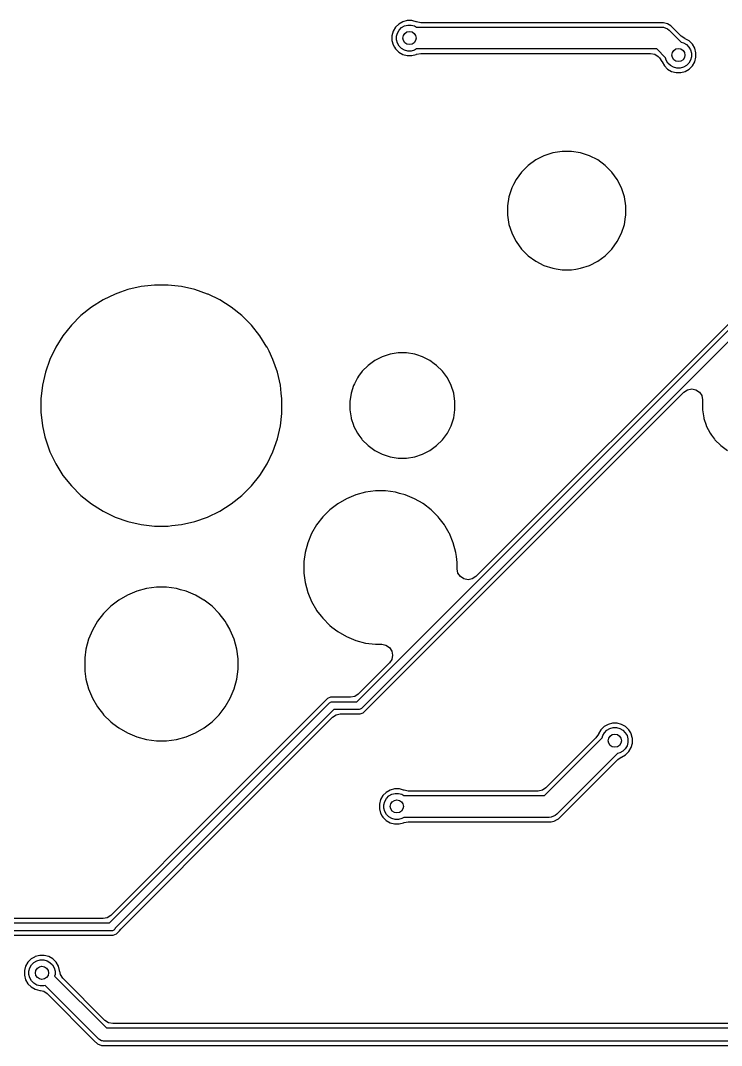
# Model space of a CAD drawing. Header units: inches. Extents: x 2.6 to 14.2, y -7.9 to -3.5.
# Drawn here: x 5.896 to 6.526, y -6.328 to -5.407 of the extents above; entities that cross this region are included whole.
import ezdxf

# ---------------------------------------------------------------- set-up
doc = ezdxf.new("R2010")
doc.units = ezdxf.units.IN
doc.header["$MEASUREMENT"] = 0
doc.layers.add('B.Cu', color=153, linetype='CONTINUOUS', true_color=0x4d7fc4)

msp = doc.modelspace()

# ---------------------------------------------------------------- linework, layer by layer
at = {"layer": 'B.Cu', "linetype": 'CONTINUOUS'}
for p, q in [((6.24307, -5.40654), (6.23906, -5.40762)), ((6.24722, -5.40654), (6.24307, -5.40654)), ((6.24817, -5.4068), (6.24722, -5.40654)), ((6.23253, -5.41263), (6.23045, -5.41623)), ((6.23546, -5.40969), (6.23253, -5.41263)), ((6.23423, -5.41779), (6.23578, -5.41512)), ((6.23906, -5.40762), (6.23546, -5.40969)), ((6.23578, -5.41512), (6.23796, -5.41294)), ((6.23796, -5.41294), (6.24063, -5.4114)), ((6.24063, -5.4114), (6.2436, -5.4106)), ((6.2436, -5.4106), (6.24669, -5.4106)), ((6.24669, -5.4106), (6.24967, -5.4114)), ((6.25123, -5.40762), (6.24817, -5.4068)), ((6.24967, -5.4114), (6.25152, -5.41247)), ((6.25159, -5.40777), (6.25123, -5.40762)), ((6.25152, -5.41247), (6.47152, -5.41247)), ((6.25534, -5.40851), (6.25159, -5.40777)), ((6.47334, -5.40851), (6.25534, -5.40851)), ((6.47152, -5.41247), (6.47344, -5.41266)), ((6.47685, -5.40945), (6.47334, -5.40851)), ((6.47344, -5.41266), (6.47699, -5.41413)), ((6.48, -5.41127), (6.47685, -5.40945)), ((6.47699, -5.41413), (6.47699, -5.41413)), ((6.47699, -5.41413), (6.47848, -5.41535)), ((6.47848, -5.41535), (6.48923, -5.4261)), ((6.48933, -5.4206), (6.48, -5.41127)), ((6.48, -5.41127), (6.48, -5.41127)), ((6.23045, -5.41623), (6.22938, -5.42024)), ((6.22938, -5.42024), (6.22938, -5.42439)), ((6.22938, -5.42439), (6.23045, -5.4284)), ((6.23344, -5.42077), (6.23423, -5.41779)), ((6.23344, -5.42385), (6.23344, -5.42077)), ((6.23423, -5.42683), (6.23344, -5.42385)), ((6.49251, -5.42273), (6.48933, -5.4206)), ((6.49287, -5.42287), (6.49251, -5.42273)), ((6.49646, -5.42495), (6.49287, -5.42287)), ((6.49287, -5.42287), (6.49287, -5.42287)), ((6.4994, -5.42789), (6.49646, -5.42495)), ((6.23045, -5.4284), (6.23171, -5.43057)), ((6.23171, -5.43057), (6.23253, -5.43199)), ((6.23253, -5.43199), (6.23546, -5.43493)), ((6.23578, -5.4295), (6.23423, -5.42683)), ((6.23796, -5.43168), (6.23578, -5.4295)), ((6.24063, -5.43322), (6.23796, -5.43168)), ((6.2436, -5.43402), (6.24063, -5.43322)), ((6.24669, -5.43402), (6.2436, -5.43402)), ((6.24967, -5.43322), (6.24669, -5.43402)), ((6.25152, -5.43215), (6.24967, -5.43322)), ((6.46745, -5.43215), (6.25152, -5.43215)), ((6.47531, -5.44002), (6.46745, -5.43215)), ((6.48923, -5.4261), (6.4913, -5.42666)), ((6.4913, -5.42666), (6.49397, -5.4282)), ((6.49397, -5.4282), (6.49615, -5.43038)), ((6.49615, -5.43038), (6.49769, -5.43305)), ((6.49769, -5.43305), (6.49849, -5.43603)), ((6.50147, -5.43148), (6.4994, -5.42789)), ((6.50255, -5.43549), (6.50147, -5.43148)), ((6.23546, -5.43493), (6.23906, -5.437)), ((6.23906, -5.437), (6.24307, -5.43808)), ((6.24307, -5.43808), (6.24722, -5.43808)), ((6.24722, -5.43808), (6.25123, -5.437)), ((6.24722, -5.43808), (6.24722, -5.43808)), ((6.25123, -5.437), (6.25159, -5.43686)), ((6.25123, -5.437), (6.25123, -5.437)), ((6.25123, -5.437), (6.25123, -5.437)), ((6.25159, -5.43686), (6.25534, -5.43611)), ((6.25534, -5.43611), (6.46175, -5.43611)), ((6.46175, -5.43611), (6.4655, -5.43686)), ((6.4655, -5.43686), (6.46868, -5.43898)), ((6.46868, -5.43898), (6.46981, -5.44012)), ((6.46981, -5.44012), (6.47194, -5.4433)), ((6.47194, -5.4433), (6.47209, -5.44365)), ((6.47587, -5.44209), (6.47531, -5.44002)), ((6.47741, -5.44476), (6.47587, -5.44209)), ((6.49769, -5.44209), (6.49615, -5.44476)), ((6.49849, -5.43911), (6.49769, -5.44209)), ((6.49849, -5.43603), (6.49849, -5.43911)), ((6.50147, -5.44365), (6.50255, -5.43964)), ((6.50255, -5.43964), (6.50255, -5.43549)), ((6.47209, -5.44365), (6.47209, -5.44365)), ((6.47209, -5.44365), (6.47416, -5.44725)), ((6.47416, -5.44725), (6.4771, -5.45018)), ((6.4771, -5.45018), (6.48069, -5.45226)), ((6.47959, -5.44694), (6.47741, -5.44476)), ((6.48226, -5.44848), (6.47959, -5.44694)), ((6.48069, -5.45226), (6.4847, -5.45334)), ((6.48524, -5.44928), (6.48226, -5.44848)), ((6.48832, -5.44928), (6.48524, -5.44928)), ((6.4913, -5.44848), (6.48832, -5.44928)), ((6.48886, -5.45334), (6.49287, -5.45226)), ((6.49397, -5.44694), (6.4913, -5.44848)), ((6.49287, -5.45226), (6.49646, -5.45018)), ((6.49615, -5.44476), (6.49397, -5.44694)), ((6.49646, -5.45018), (6.4994, -5.44725)), ((6.4994, -5.44725), (6.50147, -5.44365)), ((6.4847, -5.45334), (6.48886, -5.45334)), ((6.37397, -5.5255), (6.36601, -5.52809)), ((6.38223, -5.52419), (6.37397, -5.5255)), ((6.3906, -5.52419), (6.38223, -5.52419)), ((6.38223, -5.52419), (6.38223, -5.52419)), ((6.39887, -5.5255), (6.3906, -5.52419)), ((6.3906, -5.52419), (6.3906, -5.52419)), ((6.40683, -5.52809), (6.39887, -5.5255)), ((6.35855, -5.53189), (6.35178, -5.53681)), ((6.36601, -5.52809), (6.35855, -5.53189)), ((6.41428, -5.53189), (6.40683, -5.52809)), ((6.40683, -5.52809), (6.40683, -5.52809)), ((6.40683, -5.52809), (6.40683, -5.52809)), ((6.42105, -5.53681), (6.41428, -5.53189)), ((6.34586, -5.54272), (6.34103, -5.54938)), ((6.35178, -5.53681), (6.34586, -5.54272)), ((6.42697, -5.54272), (6.42105, -5.53681)), ((6.43189, -5.5495), (6.42697, -5.54272)), ((6.33873, -5.55383), (6.33714, -5.55695)), ((6.34094, -5.5495), (6.33873, -5.55383)), ((6.34103, -5.54938), (6.34094, -5.5495)), ((6.43569, -5.55695), (6.43189, -5.5495)), ((6.33714, -5.55695), (6.33456, -5.56491)), ((6.43828, -5.56491), (6.43569, -5.55695)), ((6.33456, -5.56491), (6.33325, -5.57318)), ((6.43959, -5.57318), (6.43828, -5.56491)), ((6.43828, -5.56491), (6.43828, -5.56491)), ((6.33325, -5.57318), (6.33325, -5.58155)), ((6.33325, -5.58155), (6.33456, -5.58981)), ((6.43939, -5.58282), (6.43959, -5.58155)), ((6.43959, -5.58155), (6.43959, -5.57318)), ((6.43959, -5.57318), (6.43959, -5.57318)), ((6.43959, -5.58155), (6.43959, -5.58155)), ((6.33456, -5.58981), (6.33704, -5.59746)), ((6.43569, -5.59777), (6.43828, -5.58981)), ((6.43828, -5.58981), (6.43939, -5.58282)), ((6.33704, -5.59746), (6.33714, -5.59777)), ((6.33714, -5.59777), (6.34094, -5.60523)), ((6.43189, -5.60523), (6.43569, -5.59777)), ((6.34094, -5.60523), (6.34586, -5.612)), ((6.42697, -5.612), (6.43189, -5.60523)), ((6.19791, -6.01867), (6.59943, -5.61715)), ((6.34586, -5.612), (6.35178, -5.61792)), ((6.35178, -5.61792), (6.35855, -5.62284)), ((6.41428, -5.62284), (6.42105, -5.61792)), ((6.42105, -5.61792), (6.42697, -5.612)), ((6.60341, -5.6232), (6.20188, -6.02472)), ((6.5854, -5.62558), (6.30472, -5.90627)), ((6.35855, -5.62284), (6.36601, -5.62664)), ((6.36601, -5.62664), (6.37397, -5.62922)), ((6.39887, -5.62922), (6.40683, -5.62664)), ((6.40683, -5.62664), (6.41428, -5.62284)), ((6.37397, -5.62922), (6.37687, -5.62968)), ((6.37687, -5.62968), (6.38223, -5.63053)), ((6.38223, -5.63053), (6.38223, -5.63053)), ((6.38223, -5.63053), (6.38223, -5.63053)), ((6.38223, -5.63053), (6.38223, -5.63053)), ((6.38223, -5.63053), (6.3906, -5.63053)), ((6.3906, -5.63053), (6.39451, -5.62991)), ((6.3906, -5.63053), (6.3906, -5.63053)), ((6.3906, -5.63053), (6.3906, -5.63053)), ((6.3906, -5.63053), (6.3906, -5.63053)), ((6.39451, -5.62991), (6.39887, -5.62922)), ((6.00405, -5.6456), (5.99219, -5.64831)), ((6.01613, -5.64424), (6.00405, -5.6456)), ((6.02829, -5.64424), (6.01613, -5.64424)), ((6.01613, -5.64424), (6.01613, -5.64424)), ((6.04038, -5.6456), (6.02829, -5.64424)), ((6.02829, -5.64424), (6.02829, -5.64424)), ((6.05224, -5.64831), (6.04038, -5.6456)), ((5.98071, -5.65233), (5.96975, -5.6576)), ((5.9855, -5.65065), (5.98071, -5.65233)), ((5.98071, -5.65233), (5.98071, -5.65233)), ((5.98071, -5.65233), (5.98071, -5.65233)), ((5.99219, -5.64831), (5.9855, -5.65065)), ((6.06372, -5.65233), (6.05224, -5.64831)), ((6.05224, -5.64831), (6.05224, -5.64831)), ((6.05224, -5.64831), (6.05224, -5.64831)), ((6.06422, -5.65257), (6.06372, -5.65233)), ((6.07468, -5.6576), (6.06422, -5.65257)), ((5.95945, -5.66407), (5.94994, -5.67166)), ((5.96975, -5.6576), (5.95945, -5.66407)), ((5.95945, -5.66407), (5.95945, -5.66407)), ((6.08497, -5.66407), (6.07468, -5.6576)), ((6.07468, -5.6576), (6.07468, -5.6576)), ((6.07468, -5.6576), (6.07468, -5.6576)), ((6.09448, -5.67166), (6.08497, -5.66407)), ((5.94994, -5.67166), (5.94134, -5.68026)), ((5.94994, -5.67166), (5.94994, -5.67166)), ((6.10308, -5.68026), (6.09448, -5.67166)), ((5.94134, -5.68026), (5.93376, -5.68977)), ((5.94134, -5.68026), (5.94134, -5.68026)), ((6.11067, -5.68977), (6.10308, -5.68026)), ((5.93376, -5.68977), (5.92729, -5.70007)), ((5.93376, -5.68977), (5.93376, -5.68977)), ((6.11711, -5.70003), (6.11067, -5.68977)), ((5.92729, -5.70007), (5.92201, -5.71102)), ((6.11714, -5.70007), (6.11711, -5.70003)), ((6.11893, -5.70378), (6.11714, -5.70007)), ((6.12242, -5.71102), (6.11893, -5.70378)), ((6.22061, -5.70873), (6.21398, -5.7121)), ((6.22768, -5.70643), (6.22061, -5.70873)), ((6.22061, -5.70873), (6.22061, -5.70873)), ((6.22061, -5.70873), (6.22061, -5.70873)), ((6.23503, -5.70526), (6.22768, -5.70643)), ((6.24247, -5.70526), (6.23503, -5.70526)), ((6.23503, -5.70526), (6.23503, -5.70526)), ((6.23503, -5.70526), (6.23503, -5.70526)), ((6.24982, -5.70643), (6.24247, -5.70526)), ((6.24247, -5.70526), (6.24247, -5.70526)), ((6.24247, -5.70526), (6.24247, -5.70526)), ((6.25188, -5.7071), (6.24982, -5.70643)), ((6.24982, -5.70643), (6.24982, -5.70643)), ((6.24982, -5.70643), (6.24982, -5.70643)), ((6.25689, -5.70873), (6.25188, -5.7071)), ((6.26352, -5.7121), (6.25689, -5.70873)), ((6.25689, -5.70873), (6.25689, -5.70873)), ((6.25689, -5.70873), (6.25689, -5.70873)), ((5.92201, -5.71102), (5.91799, -5.7225)), ((5.92201, -5.71102), (5.92201, -5.71102)), ((6.12643, -5.7225), (6.12242, -5.71102)), ((6.20796, -5.71648), (6.2027, -5.72174)), ((6.21393, -5.71214), (6.20796, -5.71648)), ((6.21398, -5.7121), (6.21393, -5.71214)), ((6.2674, -5.71493), (6.26352, -5.7121)), ((6.26954, -5.71648), (6.2674, -5.71493)), ((6.2748, -5.72174), (6.26954, -5.71648)), ((6.26954, -5.71648), (6.26954, -5.71648)), ((6.26954, -5.71648), (6.26954, -5.71648)), ((5.91799, -5.7225), (5.91529, -5.73436)), ((6.12914, -5.73436), (6.12643, -5.7225)), ((6.19832, -5.72776), (6.19569, -5.73293)), ((6.19946, -5.72619), (6.19832, -5.72776)), ((6.2027, -5.72174), (6.19946, -5.72619)), ((6.27917, -5.72776), (6.2748, -5.72174)), ((6.28255, -5.73439), (6.27917, -5.72776)), ((5.91529, -5.73436), (5.91393, -5.74645)), ((6.12994, -5.74146), (6.12914, -5.73436)), ((6.19495, -5.73439), (6.19265, -5.74146)), ((6.19569, -5.73293), (6.19495, -5.73439)), ((6.28485, -5.74146), (6.28255, -5.73439)), ((6.49497, -5.73828), (6.49872, -5.73754)), ((6.49872, -5.73754), (6.50247, -5.73828)), ((5.91393, -5.74645), (5.91393, -5.75861)), ((6.1305, -5.74645), (6.12994, -5.74146)), ((6.1305, -5.74881), (6.1305, -5.74645)), ((6.1305, -5.74645), (6.1305, -5.74645)), ((6.19265, -5.74146), (6.19148, -5.74881)), ((6.28601, -5.74881), (6.28485, -5.74146)), ((6.33852, -5.89368), (6.49179, -5.74041)), ((6.49179, -5.74041), (6.49497, -5.73828)), ((6.50247, -5.73828), (6.50565, -5.74041)), ((6.50565, -5.74041), (6.50778, -5.74359)), ((6.50778, -5.74359), (6.50852, -5.74734)), ((6.50852, -5.74734), (6.50844, -5.74842)), ((6.1305, -5.75861), (6.1305, -5.74881)), ((6.19148, -5.74881), (6.19148, -5.74881)), ((6.19148, -5.74881), (6.19148, -5.75625)), ((6.19148, -5.75625), (6.19148, -5.75625)), ((6.19148, -5.75625), (6.19265, -5.7636)), ((6.28485, -5.7636), (6.28601, -5.75625)), ((6.28601, -5.75625), (6.28601, -5.74881)), ((6.50844, -5.74842), (6.50841, -5.74881)), ((6.50841, -5.74881), (6.50841, -5.75625)), ((6.50841, -5.75625), (6.50841, -5.75625)), ((6.50841, -5.75625), (6.50958, -5.7636)), ((6.50844, -5.74842), (6.50844, -5.74842)), ((5.91393, -5.75861), (5.91529, -5.7707)), ((6.12914, -5.7707), (6.13037, -5.75979)), ((6.13037, -5.75979), (6.1305, -5.75861)), ((6.1305, -5.75861), (6.1305, -5.75861)), ((6.19265, -5.7636), (6.19265, -5.7636)), ((6.19265, -5.7636), (6.19283, -5.76415)), ((6.19283, -5.76415), (6.19482, -5.77028)), ((6.28255, -5.77067), (6.28485, -5.7636)), ((6.50958, -5.7636), (6.50958, -5.7636)), ((6.50958, -5.7636), (6.50976, -5.76415)), ((6.50976, -5.76415), (6.51175, -5.77028)), ((5.91529, -5.7707), (5.91754, -5.78057)), ((6.12643, -5.78255), (6.12914, -5.7707)), ((6.19482, -5.77028), (6.19495, -5.77067)), ((6.19495, -5.77067), (6.19832, -5.7773)), ((6.27917, -5.7773), (6.28255, -5.77067)), ((6.51175, -5.77028), (6.51188, -5.77067)), ((6.51188, -5.77067), (6.51525, -5.7773)), ((5.91754, -5.78057), (5.91799, -5.78255)), ((5.91799, -5.78255), (5.92201, -5.79403)), ((6.12242, -5.79403), (6.12643, -5.78255)), ((6.19832, -5.7773), (6.19964, -5.7791)), ((6.19964, -5.7791), (6.2022, -5.78264)), ((6.2022, -5.78264), (6.2027, -5.78332)), ((6.2027, -5.78332), (6.20796, -5.78858)), ((6.26954, -5.78858), (6.2748, -5.78332)), ((6.2748, -5.78332), (6.27917, -5.7773)), ((6.51525, -5.7773), (6.51656, -5.7791)), ((6.51656, -5.7791), (6.51913, -5.78264)), ((6.51913, -5.78264), (6.51963, -5.78332)), ((6.51963, -5.78332), (6.52489, -5.78858)), ((6.20796, -5.78858), (6.21398, -5.79295)), ((6.21398, -5.79295), (6.22061, -5.79633)), ((6.25689, -5.79633), (6.26352, -5.79295)), ((6.26352, -5.79295), (6.26954, -5.78858)), ((6.52489, -5.78858), (6.53091, -5.79295)), ((5.92201, -5.79403), (5.92287, -5.79582)), ((5.92287, -5.79582), (5.92729, -5.80499)), ((6.11714, -5.80499), (6.12242, -5.79403)), ((6.22061, -5.79633), (6.22768, -5.79863)), ((6.22768, -5.79863), (6.23503, -5.79979)), ((6.23503, -5.79979), (6.23503, -5.79979)), ((6.23503, -5.79979), (6.24247, -5.79979)), ((6.24247, -5.79979), (6.24982, -5.79863)), ((6.24247, -5.79979), (6.24247, -5.79979)), ((6.24982, -5.79863), (6.25689, -5.79633)), ((5.92729, -5.80499), (5.92826, -5.80653)), ((5.92826, -5.80653), (5.93376, -5.81529)), ((6.11067, -5.81529), (6.11714, -5.80499)), ((5.93376, -5.81529), (5.94134, -5.8248)), ((6.10308, -5.8248), (6.11067, -5.81529)), ((5.94134, -5.8248), (5.94994, -5.8334)), ((6.09448, -5.8334), (6.10308, -5.8248)), ((6.21455, -5.82928), (6.20559, -5.83046)), ((6.22358, -5.82928), (6.21455, -5.82928)), ((6.23254, -5.83046), (6.22358, -5.82928)), ((5.94994, -5.8334), (5.95945, -5.84098)), ((6.08497, -5.84098), (6.09448, -5.8334)), ((6.18852, -5.83625), (6.18069, -5.84077)), ((6.19686, -5.8328), (6.18852, -5.83625)), ((6.18852, -5.83625), (6.18852, -5.83625)), ((6.20559, -5.83046), (6.19686, -5.8328)), ((6.23623, -5.83145), (6.23254, -5.83046)), ((6.23254, -5.83046), (6.23254, -5.83046)), ((6.23254, -5.83046), (6.23254, -5.83046)), ((6.24126, -5.8328), (6.23623, -5.83145)), ((6.24961, -5.83625), (6.24126, -5.8328)), ((6.25731, -5.8407), (6.24961, -5.83625)), ((6.24961, -5.83625), (6.24961, -5.83625)), ((5.95945, -5.84098), (5.96756, -5.84608)), ((5.96756, -5.84608), (5.96975, -5.84745)), ((5.96975, -5.84745), (5.97454, -5.84976)), ((6.06372, -5.85273), (6.07468, -5.84745)), ((6.07468, -5.84745), (6.08497, -5.84098)), ((6.17353, -5.84627), (6.16714, -5.85266)), ((6.18069, -5.84077), (6.17353, -5.84627)), ((6.18069, -5.84077), (6.18069, -5.84077)), ((6.25743, -5.84077), (6.25731, -5.8407)), ((6.25775, -5.84101), (6.25743, -5.84077)), ((6.2646, -5.84627), (6.25775, -5.84101)), ((6.27099, -5.85266), (6.2646, -5.84627)), ((6.2646, -5.84627), (6.2646, -5.84627)), ((6.2646, -5.84627), (6.2646, -5.84627)), ((5.97454, -5.84976), (5.98071, -5.85273)), ((5.98071, -5.85273), (5.99219, -5.85675)), ((5.99219, -5.85675), (6.00405, -5.85945)), ((6.04038, -5.85945), (6.05224, -5.85675)), ((6.05224, -5.85675), (6.06372, -5.85273)), ((6.16714, -5.85266), (6.16164, -5.85983)), ((6.27192, -5.85387), (6.27099, -5.85266)), ((6.27099, -5.85266), (6.27099, -5.85266)), ((6.27099, -5.85266), (6.27099, -5.85266)), ((6.27649, -5.85983), (6.27192, -5.85387)), ((6.00405, -5.85945), (6.01108, -5.86025)), ((6.01108, -5.86025), (6.01613, -5.86082)), ((6.01613, -5.86082), (6.01613, -5.86082)), ((6.01613, -5.86082), (6.02829, -5.86082)), ((6.02829, -5.86082), (6.03173, -5.86043)), ((6.02829, -5.86082), (6.02829, -5.86082)), ((6.03173, -5.86043), (6.04038, -5.85945)), ((6.16164, -5.85983), (6.15712, -5.86765)), ((6.16164, -5.85983), (6.16164, -5.85983)), ((6.27708, -5.86085), (6.27649, -5.85983)), ((6.28084, -5.86736), (6.27708, -5.86085)), ((6.15366, -5.876), (6.15133, -5.88472)), ((6.15712, -5.86765), (6.15366, -5.876)), ((6.15712, -5.86765), (6.15712, -5.86765)), ((6.28101, -5.86765), (6.28084, -5.86736)), ((6.28446, -5.876), (6.28101, -5.86765)), ((6.2868, -5.88472), (6.28446, -5.876)), ((6.15133, -5.88472), (6.15028, -5.89263)), ((6.28726, -5.88821), (6.2868, -5.88472)), ((6.15028, -5.89263), (6.15015, -5.89368)), ((6.15015, -5.89368), (6.15015, -5.90271)), ((6.2519, -5.98029), (6.33852, -5.89368)), ((6.28798, -5.89368), (6.28726, -5.88821)), ((6.28798, -5.89934), (6.28798, -5.89368)), ((6.15015, -5.90271), (6.1502, -5.9031)), ((6.1502, -5.9031), (6.15133, -5.91167)), ((6.28873, -5.90309), (6.28798, -5.89934)), ((6.29085, -5.90627), (6.28873, -5.90309)), ((6.15133, -5.91167), (6.15366, -5.9204)), ((6.29403, -5.90839), (6.29085, -5.90627)), ((6.29778, -5.90914), (6.29403, -5.90839)), ((6.30154, -5.90839), (6.29778, -5.90914)), ((6.30472, -5.90627), (6.30154, -5.90839)), ((6.00001, -5.91941), (5.99167, -5.92287)), ((6.00874, -5.91707), (6.00001, -5.91941)), ((6.0177, -5.91589), (6.00874, -5.91707)), ((6.02673, -5.91589), (6.0177, -5.91589)), ((6.03569, -5.91707), (6.02673, -5.91589)), ((6.03937, -5.91806), (6.03569, -5.91707)), ((6.03569, -5.91707), (6.03569, -5.91707)), ((6.03569, -5.91707), (6.03569, -5.91707)), ((6.04441, -5.91941), (6.03937, -5.91806)), ((6.05276, -5.92287), (6.04441, -5.91941)), ((6.15366, -5.9204), (6.15712, -5.92874)), ((5.98384, -5.92739), (5.97668, -5.93289)), ((5.99167, -5.92287), (5.98384, -5.92739)), ((5.98384, -5.92739), (5.98384, -5.92739)), ((5.99167, -5.92287), (5.99167, -5.92287)), ((6.06046, -5.92732), (6.05276, -5.92287)), ((6.05276, -5.92287), (6.05276, -5.92287)), ((6.06058, -5.92739), (6.06046, -5.92732)), ((6.06062, -5.92742), (6.06058, -5.92739)), ((6.06775, -5.93289), (6.06062, -5.92742)), ((6.15712, -5.92874), (6.15712, -5.92874)), ((6.15712, -5.92874), (6.16151, -5.93634)), ((5.97029, -5.93927), (5.96479, -5.94644)), ((5.97668, -5.93289), (5.97029, -5.93927)), ((6.07414, -5.93927), (6.06775, -5.93289)), ((6.06775, -5.93289), (6.06775, -5.93289)), ((6.06775, -5.93289), (6.06775, -5.93289)), ((6.07964, -5.94644), (6.07414, -5.93927)), ((6.16151, -5.93634), (6.16164, -5.93657)), ((6.16164, -5.93657), (6.16166, -5.9366)), ((6.16166, -5.9366), (6.16571, -5.94187)), ((5.96479, -5.94644), (5.96027, -5.95426)), ((5.96479, -5.94644), (5.96479, -5.94644)), ((6.08077, -5.94839), (6.07964, -5.94644)), ((6.08364, -5.95337), (6.08077, -5.94839)), ((6.16571, -5.94187), (6.16714, -5.94374)), ((6.16714, -5.94374), (6.17353, -5.95012)), ((5.96027, -5.95426), (5.95681, -5.96261)), ((5.96027, -5.95426), (5.96027, -5.95426)), ((6.08416, -5.95426), (6.08364, -5.95337)), ((6.08761, -5.96261), (6.08416, -5.95426)), ((6.17353, -5.95012), (6.17353, -5.95012)), ((6.17353, -5.95012), (6.17353, -5.95012)), ((6.17353, -5.95012), (6.1755, -5.95164)), ((6.1755, -5.95164), (6.18069, -5.95562)), ((6.18069, -5.95562), (6.18075, -5.95565)), ((6.18075, -5.95565), (6.18852, -5.96014)), ((5.95681, -5.96261), (5.95447, -5.97134)), ((6.08995, -5.97134), (6.08761, -5.96261)), ((6.18852, -5.96014), (6.18852, -5.96014)), ((6.18852, -5.96014), (6.18852, -5.96014)), ((6.18852, -5.96014), (6.19686, -5.9636)), ((6.19686, -5.9636), (6.20559, -5.96594)), ((6.20559, -5.96594), (6.21455, -5.96711)), ((6.21455, -5.96711), (6.2202, -5.96711)), ((6.2202, -5.96711), (6.22395, -5.96786)), ((6.22395, -5.96786), (6.22714, -5.96999)), ((5.95447, -5.97134), (5.95343, -5.97924)), ((6.09113, -5.98029), (6.08995, -5.97134)), ((6.22714, -5.96999), (6.22926, -5.97317)), ((6.22926, -5.97317), (6.23001, -5.97692)), ((6.23001, -5.97692), (6.22926, -5.98067)), ((5.95343, -5.97924), (5.9533, -5.98029)), ((5.9533, -5.98029), (5.9533, -5.98933)), ((6.09113, -5.98933), (6.09113, -5.98029)), ((6.22714, -5.98385), (6.19914, -6.01184)), ((6.20574, -6.02646), (6.2519, -5.98029)), ((6.22926, -5.98067), (6.22714, -5.98385)), ((5.9533, -5.98933), (5.95355, -5.99128)), ((5.95355, -5.99128), (5.95447, -5.99829)), ((6.08995, -5.99829), (6.09113, -5.98933)), ((5.95447, -5.99829), (5.95681, -6.00701)), ((6.08761, -6.00701), (6.08995, -5.99829)), ((5.95681, -6.00701), (5.96027, -6.01536)), ((6.08416, -6.01536), (6.08761, -6.00701)), ((6.19596, -6.01397), (6.19221, -6.01471)), ((6.19914, -6.01184), (6.19596, -6.01397)), ((5.96027, -6.01536), (5.96027, -6.01536)), ((5.96027, -6.01536), (5.96479, -6.02318)), ((5.96479, -6.02318), (5.96479, -6.02318)), ((5.96479, -6.02318), (5.96481, -6.02321)), ((5.96481, -6.02321), (5.97011, -6.03012)), ((5.97547, -6.21749), (6.17325, -6.01971)), ((6.1694, -6.01796), (6.07179, -6.11557)), ((6.07414, -6.03035), (6.07964, -6.02318)), ((6.07964, -6.02318), (6.08416, -6.01536)), ((6.17151, -6.01585), (6.1694, -6.01796)), ((6.1694, -6.01796), (6.1694, -6.01796)), ((6.1694, -6.01796), (6.1694, -6.01796)), ((6.17426, -6.01471), (6.17151, -6.01585)), ((6.17325, -6.01971), (6.17379, -6.01927)), ((6.17379, -6.01927), (6.17416, -6.01911)), ((6.17416, -6.01911), (6.17507, -6.01874)), ((6.19221, -6.01471), (6.17426, -6.01471)), ((6.17507, -6.01874), (6.17576, -6.01867)), ((6.17576, -6.01867), (6.19791, -6.01867)), ((5.97011, -6.03012), (5.97029, -6.03035)), ((5.97029, -6.03035), (5.97668, -6.03674)), ((6.17722, -6.02576), (5.98077, -6.22221)), ((6.06775, -6.03674), (6.07414, -6.03035)), ((6.09789, -6.11069), (6.17599, -6.03258)), ((6.17599, -6.03258), (6.17917, -6.03046)), ((6.19938, -6.02576), (6.17722, -6.02576)), ((6.17917, -6.03046), (6.18292, -6.02971)), ((6.18292, -6.02971), (6.20087, -6.02971)), ((6.20007, -6.02569), (6.19938, -6.02576)), ((6.20097, -6.02531), (6.20007, -6.02569)), ((6.20087, -6.02971), (6.20363, -6.02857)), ((6.20087, -6.02971), (6.20087, -6.02971)), ((6.20087, -6.02971), (6.20087, -6.02971)), ((6.20135, -6.02516), (6.20097, -6.02531)), ((6.20188, -6.02472), (6.20135, -6.02516)), ((6.20363, -6.02857), (6.20574, -6.02646)), ((6.20574, -6.02646), (6.20574, -6.02646)), ((5.97668, -6.03674), (5.97668, -6.03674)), ((5.97668, -6.03674), (5.97668, -6.03674)), ((5.97668, -6.03674), (5.97865, -6.03825)), ((5.97865, -6.03825), (5.98384, -6.04224)), ((6.06058, -6.04224), (6.06775, -6.03674)), ((6.42001, -6.04109), (6.41708, -6.04403)), ((6.42361, -6.03902), (6.42001, -6.04109)), ((6.42762, -6.03794), (6.42361, -6.03902)), ((6.42517, -6.0428), (6.42815, -6.042)), ((6.43177, -6.03794), (6.42762, -6.03794)), ((6.42815, -6.042), (6.43124, -6.042)), ((6.43124, -6.042), (6.43421, -6.0428)), ((6.43578, -6.03902), (6.43177, -6.03794)), ((6.43738, -6.03994), (6.43578, -6.03902)), ((6.43938, -6.04109), (6.43738, -6.03994)), ((6.44231, -6.04403), (6.43938, -6.04109)), ((5.98384, -6.04224), (5.9839, -6.04227)), ((5.9839, -6.04227), (5.99167, -6.04675)), ((5.99167, -6.04675), (5.99167, -6.04675)), ((5.99167, -6.04675), (5.99167, -6.04675)), ((5.99167, -6.04675), (6.00001, -6.05021)), ((6.00001, -6.05021), (6.00874, -6.05255)), ((6.03569, -6.05255), (6.04441, -6.05021)), ((6.04441, -6.05021), (6.05276, -6.04675)), ((6.05276, -6.04675), (6.06058, -6.04224)), ((6.36656, -6.10292), (6.41823, -6.05126)), ((6.41273, -6.05116), (6.36779, -6.09609)), ((6.41485, -6.04798), (6.41273, -6.05116)), ((6.415, -6.04762), (6.41485, -6.04798)), ((6.41708, -6.04403), (6.415, -6.04762)), ((6.41823, -6.05126), (6.41878, -6.04919)), ((6.41878, -6.04919), (6.42032, -6.04652)), ((6.42032, -6.04652), (6.4225, -6.04434)), ((6.4225, -6.04434), (6.42517, -6.0428)), ((6.43421, -6.0428), (6.43688, -6.04434)), ((6.43688, -6.04434), (6.43906, -6.04652)), ((6.43906, -6.04652), (6.44061, -6.04919)), ((6.44061, -6.04919), (6.4414, -6.05217)), ((6.4439, -6.04679), (6.44231, -6.04403)), ((6.44439, -6.04762), (6.4439, -6.04679)), ((6.44522, -6.05073), (6.44439, -6.04762)), ((6.44546, -6.05163), (6.44522, -6.05073)), ((6.00874, -6.05255), (6.0177, -6.05373)), ((6.0177, -6.05373), (6.02673, -6.05373)), ((6.02673, -6.05373), (6.03569, -6.05255)), ((6.44061, -6.05823), (6.43906, -6.0609)), ((6.4414, -6.05525), (6.44061, -6.05823)), ((6.4414, -6.05217), (6.4414, -6.05525)), ((6.44231, -6.06339), (6.44439, -6.0598)), ((6.44439, -6.0598), (6.44546, -6.05579)), ((6.44546, -6.05579), (6.44546, -6.05163)), ((6.43215, -6.06517), (6.3776, -6.11972)), ((6.43421, -6.06462), (6.43215, -6.06517)), ((6.43224, -6.07068), (6.43542, -6.06855)), ((6.43688, -6.06308), (6.43421, -6.06462)), ((6.43542, -6.06855), (6.43578, -6.0684)), ((6.43542, -6.06855), (6.43542, -6.06855)), ((6.43578, -6.0684), (6.43938, -6.06633)), ((6.43578, -6.0684), (6.43578, -6.0684)), ((6.43906, -6.0609), (6.43688, -6.06308)), ((6.43938, -6.06633), (6.44231, -6.06339)), ((6.37943, -6.12348), (6.43224, -6.07068)), ((6.23175, -6.097), (6.22774, -6.09807)), ((6.2359, -6.097), (6.23175, -6.097)), ((6.23624, -6.09709), (6.2359, -6.097)), ((6.23991, -6.09807), (6.23624, -6.09709)), ((6.36779, -6.09609), (6.36461, -6.09822)), ((6.22121, -6.10308), (6.21913, -6.10668)), ((6.22415, -6.10015), (6.22121, -6.10308)), ((6.22292, -6.10824), (6.22446, -6.10557)), ((6.22774, -6.09807), (6.22415, -6.10015)), ((6.22446, -6.10557), (6.22664, -6.10339)), ((6.22664, -6.10339), (6.22931, -6.10185)), ((6.22931, -6.10185), (6.23229, -6.10105)), ((6.23229, -6.10105), (6.23537, -6.10105)), ((6.23537, -6.10105), (6.23835, -6.10185)), ((6.23835, -6.10185), (6.2402, -6.10292)), ((6.24027, -6.09822), (6.23991, -6.09807)), ((6.2402, -6.10292), (6.36656, -6.10292)), ((6.24402, -6.09897), (6.24027, -6.09822)), ((6.36086, -6.09897), (6.24402, -6.09897)), ((6.36461, -6.09822), (6.36086, -6.09897)), ((6.07179, -6.11557), (5.9767, -6.21066)), ((5.98563, -6.22295), (6.09789, -6.11069)), ((6.21913, -6.10668), (6.21806, -6.11069)), ((6.21806, -6.11069), (6.21806, -6.11484)), ((6.21806, -6.11484), (6.21913, -6.11885)), ((6.22212, -6.11122), (6.22292, -6.10824)), ((6.22212, -6.11431), (6.22212, -6.11122)), ((6.22292, -6.11728), (6.22212, -6.11431)), ((6.21913, -6.11885), (6.22064, -6.12146)), ((6.22064, -6.12146), (6.22121, -6.12245)), ((6.22121, -6.12245), (6.22415, -6.12538)), ((6.22446, -6.11995), (6.22292, -6.11728)), ((6.22664, -6.12213), (6.22446, -6.11995)), ((6.22931, -6.12368), (6.22664, -6.12213)), ((6.23229, -6.12447), (6.22931, -6.12368)), ((6.23537, -6.12447), (6.23229, -6.12447)), ((6.23835, -6.12368), (6.23537, -6.12447)), ((6.2402, -6.12261), (6.23835, -6.12368)), ((6.37064, -6.12261), (6.2402, -6.12261)), ((6.37256, -6.12242), (6.37064, -6.12261)), ((6.37611, -6.12095), (6.37256, -6.12242)), ((6.3776, -6.11972), (6.37611, -6.12095)), ((6.37611, -6.12095), (6.37611, -6.12095)), ((6.37613, -6.12553), (6.3784, -6.12422)), ((6.3784, -6.12422), (6.37911, -6.12381)), ((6.37911, -6.12381), (6.37943, -6.12348)), ((6.22415, -6.12538), (6.22774, -6.12746)), ((6.22774, -6.12746), (6.23175, -6.12853)), ((6.23175, -6.12853), (6.2359, -6.12853)), ((6.2359, -6.12853), (6.23991, -6.12746)), ((6.2359, -6.12853), (6.2359, -6.12853)), ((6.23991, -6.12746), (6.24027, -6.12731)), ((6.23991, -6.12746), (6.23991, -6.12746)), ((6.23991, -6.12746), (6.23991, -6.12746)), ((6.24027, -6.12731), (6.24402, -6.12656)), ((6.24402, -6.12656), (6.37246, -6.12656)), ((6.37246, -6.12656), (6.37596, -6.12562)), ((6.37596, -6.12562), (6.37613, -6.12553)), ((5.96977, -6.21353), (5.82879, -6.21353)), ((5.97352, -6.21279), (5.96977, -6.21353)), ((5.9767, -6.21066), (5.97352, -6.21279)), ((5.83028, -6.21749), (5.97547, -6.21749)), ((5.9775, -6.22458), (5.83175, -6.22458)), ((5.97819, -6.22451), (5.9775, -6.22458)), ((5.97947, -6.22398), (5.97819, -6.22451)), ((5.98044, -6.223), (5.97947, -6.22398)), ((5.98077, -6.22221), (5.98044, -6.223)), ((5.98175, -6.22739), (5.98386, -6.22528)), ((5.98386, -6.22528), (5.98439, -6.22448)), ((5.98386, -6.22528), (5.98386, -6.22528)), ((5.98439, -6.22448), (5.98454, -6.22458)), ((5.98454, -6.22458), (5.98563, -6.22295)), ((5.98563, -6.22295), (5.98563, -6.22295)), ((5.83745, -6.22853), (5.97899, -6.22853)), ((5.97899, -6.22853), (5.98175, -6.22739)), ((5.97899, -6.22853), (5.97899, -6.22853)), ((5.90231, -6.25269), (5.90024, -6.25628)), ((5.90525, -6.24975), (5.90231, -6.25269)), ((5.90805, -6.24814), (5.90525, -6.24975)), ((5.90556, -6.25518), (5.90774, -6.253)), ((5.90774, -6.253), (5.91041, -6.25146)), ((5.90884, -6.24768), (5.90805, -6.24814)), ((5.91285, -6.2466), (5.90884, -6.24768)), ((5.91041, -6.25146), (5.91339, -6.25066)), ((5.91701, -6.2466), (5.91285, -6.2466)), ((5.91339, -6.25066), (5.91647, -6.25066)), ((5.91647, -6.25066), (5.91945, -6.25146)), ((5.92102, -6.24768), (5.91701, -6.2466)), ((5.91945, -6.25146), (5.92212, -6.253)), ((5.92461, -6.24975), (5.92102, -6.24768)), ((5.92212, -6.253), (5.9243, -6.25518)), ((5.92755, -6.25269), (5.92461, -6.24975)), ((5.92962, -6.25628), (5.92755, -6.25269)), ((5.90024, -6.25628), (5.89916, -6.26029)), ((5.89916, -6.26029), (5.89916, -6.26445)), ((5.90322, -6.26083), (5.90402, -6.25785)), ((5.90322, -6.26391), (5.90322, -6.26083)), ((5.90402, -6.25785), (5.90556, -6.25518)), ((5.9243, -6.25518), (5.92584, -6.25785)), ((5.92584, -6.25785), (5.92664, -6.26083)), ((5.92664, -6.26083), (5.92664, -6.26391)), ((5.9307, -6.26029), (5.92962, -6.25628)), ((5.93078, -6.26093), (5.9307, -6.26029)), ((5.9307, -6.26029), (5.9307, -6.26029)), ((5.93085, -6.26092), (5.93078, -6.26093)), ((5.93144, -6.26388), (5.93085, -6.26092)), ((5.89916, -6.26445), (5.90024, -6.26846)), ((5.90024, -6.26846), (5.90024, -6.26846)), ((5.90024, -6.26846), (5.90231, -6.27205)), ((5.90231, -6.27205), (5.90525, -6.27499)), ((5.90402, -6.26689), (5.90322, -6.26391)), ((5.90556, -6.26956), (5.90402, -6.26689)), ((5.90774, -6.27174), (5.90556, -6.26956)), ((5.91041, -6.27328), (5.90774, -6.27174)), ((5.92664, -6.26391), (5.92626, -6.26535)), ((5.92626, -6.26535), (5.97275, -6.31184)), ((5.93357, -6.26706), (5.93144, -6.26388)), ((5.93369, -6.26718), (5.93357, -6.26706)), ((5.97152, -6.30501), (5.93369, -6.26718)), ((5.90525, -6.27499), (5.90884, -6.27706)), ((5.90884, -6.27706), (5.91285, -6.27814)), ((5.91339, -6.27408), (5.91041, -6.27328)), ((5.91285, -6.27814), (5.91285, -6.27814)), ((5.91285, -6.27814), (5.91349, -6.27822)), ((5.91647, -6.27408), (5.91339, -6.27408)), ((5.91349, -6.27822), (5.91348, -6.2783)), ((5.91348, -6.2783), (5.91644, -6.27888)), ((5.91644, -6.27888), (5.91962, -6.28101)), ((5.9179, -6.2737), (5.91647, -6.27408)), ((5.96613, -6.32192), (5.9179, -6.2737)), ((5.91962, -6.28101), (5.96195, -6.32333)), ((5.9747, -6.30714), (5.97152, -6.30501)), ((5.97845, -6.30788), (5.9747, -6.30714)), ((6.85661, -6.30788), (5.97845, -6.30788)), ((5.97275, -6.31184), (6.95166, -6.31184)), ((5.96195, -6.32333), (5.96472, -6.32611)), ((5.96472, -6.32611), (5.96834, -6.32761)), ((5.96703, -6.32266), (5.96613, -6.32192)), ((5.96853, -6.32328), (5.96703, -6.32266)), ((5.96834, -6.32761), (6.95606, -6.32761)), ((5.96915, -6.32354), (5.96853, -6.32328)), ((5.97031, -6.32365), (5.96915, -6.32354)), ((6.9541, -6.32365), (5.97031, -6.32365))]:
    msp.add_line(p, q, dxfattribs=at)
at = {"layer": 'B.Cu'}
for centre in [(6.24515, -5.42231), (6.48678, -5.43757), (6.42969, -6.05371), (6.23383, -6.11276), (5.91493, -6.26237)]:
    msp.add_circle(centre, 0.00591, dxfattribs=at)

doc.saveas('drawing.dxf')
